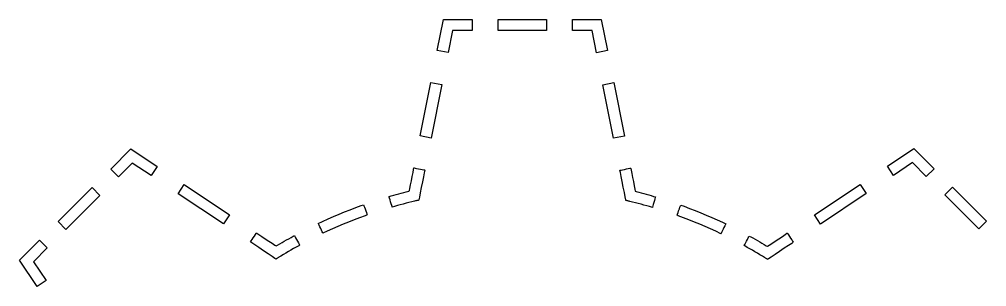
# Model space of a CAD drawing. Header units: metres. Extents: x 1672 to 2018, y 1788 to 2069.
# Drawn here: x 1719.89 to 1757.23, y 1858.65 to 1868.95 of the extents above; entities that cross this region are included whole.
import ezdxf

# ---------------------------------------------------------------- set-up
doc = ezdxf.new("R2010")
doc.units = ezdxf.units.M

msp = doc.modelspace()

# ---------------------------------------------------------------- linework, layer by layer
at = {"layer": 'COMPONENT0'}
for p, q in [((1736.02, 1867.746, 0.001), (1736.258, 1868.947, 0.001)), ((1736.258, 1868.947, 0.001), (1737.361, 1868.947, 0.001)), ((1737.361, 1868.947, 0.001), (1737.361, 1868.524, 0.001)), ((1738.373, 1868.524, 0.001), (1738.373, 1868.947, 0.001)), ((1738.373, 1868.947, 0.001), (1740.232, 1868.947, 0.001)), ((1740.232, 1868.947, 0.001), (1740.232, 1868.524, 0.001)), ((1741.244, 1868.524, 0.001), (1741.244, 1868.947, 0.001)), ((1741.244, 1868.947, 0.001), (1742.347, 1868.947, 0.001)), ((1742.347, 1868.947, 0.001), (1742.586, 1867.745, 0.001)), ((1736.606, 1868.524, 0.001), (1736.435, 1867.664, 0.001)), ((1737.361, 1868.524, 0.001), (1736.606, 1868.524, 0.001)), ((1740.232, 1868.524, 0.001), (1738.373, 1868.524, 0.001)), ((1741.999, 1868.524, 0.001), (1741.244, 1868.524, 0.001)), ((1742.17, 1867.662, 0.001), (1741.999, 1868.524, 0.001)), ((1736.435, 1867.664, 0.001), (1736.02, 1867.746, 0.001)), ((1742.586, 1867.745, 0.001), (1742.17, 1867.662, 0.001)), ((1735.366, 1864.455, 0.001), (1735.775, 1866.516, 0.001)), ((1735.775, 1866.516, 0.001), (1736.19, 1866.433, 0.001)), ((1736.19, 1866.433, 0.001), (1735.781, 1864.372, 0.001)), ((1742.416, 1866.429, 0.001), (1742.831, 1866.512, 0.001)), ((1742.826, 1864.365, 0.001), (1742.416, 1866.429, 0.001)), ((1742.831, 1866.512, 0.001), (1743.241, 1864.448, 0.001)), ((1735.781, 1864.372, 0.001), (1735.366, 1864.455, 0.001)), ((1743.241, 1864.448, 0.001), (1742.826, 1864.365, 0.001)), ((1723.414, 1863.177, 0.001), (1724.194, 1863.955, 0.001)), ((1724.194, 1863.955, 0.001), (1725.212, 1863.276, 0.001)), ((1753.393, 1863.287, 0.001), (1754.416, 1863.969, 0.001)), ((1754.416, 1863.969, 0.001), (1755.197, 1863.191, 0.001)), ((1723.713, 1862.877, 0.001), (1723.414, 1863.177, 0.001)), ((1724.247, 1863.41, 0.001), (1723.713, 1862.877, 0.001)), ((1724.977, 1862.924, 0.001), (1724.247, 1863.41, 0.001)), ((1725.212, 1863.276, 0.001), (1724.977, 1862.924, 0.001)), ((1735.108, 1863.156, 0.001), (1735.12, 1863.219, 0.001)), ((1735.12, 1863.219, 0.001), (1735.128, 1863.223, 0.001)), ((1735.128, 1863.223, 0.001), (1735.164, 1863.216, 0.001)), ((1735.164, 1863.216, 0.001), (1735.223, 1863.204, 0.001)), ((1735.223, 1863.204, 0.001), (1735.295, 1863.19, 0.001)), ((1735.295, 1863.19, 0.001), (1735.372, 1863.174, 0.001)), ((1735.372, 1863.174, 0.001), (1735.443, 1863.16, 0.001)), ((1743.245, 1863.166, 0.001), (1743.322, 1863.181, 0.001)), ((1743.322, 1863.181, 0.001), (1743.393, 1863.196, 0.001)), ((1743.393, 1863.196, 0.001), (1743.449, 1863.207, 0.001)), ((1743.449, 1863.207, 0.001), (1743.482, 1863.213, 0.001)), ((1743.482, 1863.213, 0.001), (1743.488, 1863.204, 0.001)), ((1743.488, 1863.204, 0.001), (1743.502, 1863.134, 0.001)), ((1753.628, 1862.935, 0.001), (1753.393, 1863.287, 0.001)), ((1754.363, 1863.425, 0.001), (1753.628, 1862.935, 0.001)), ((1754.898, 1862.892, 0.001), (1754.363, 1863.425, 0.001)), ((1755.197, 1863.191, 0.001), (1754.898, 1862.892, 0.001)), ((1735.022, 1862.724, 0.001), (1735.054, 1862.888, 0.001)), ((1735.054, 1862.888, 0.001), (1735.084, 1863.039, 0.001)), ((1735.084, 1863.039, 0.001), (1735.108, 1863.156, 0.001)), ((1735.443, 1863.16, 0.001), (1735.499, 1863.149, 0.001)), ((1735.484, 1862.879, 0.001), (1735.445, 1862.68, 0.001)), ((1735.516, 1863.037, 0.001), (1735.484, 1862.879, 0.001)), ((1735.499, 1863.149, 0.001), (1735.532, 1863.143, 0.001)), ((1735.534, 1863.129, 0.001), (1735.516, 1863.037, 0.001)), ((1735.532, 1863.143, 0.001), (1735.534, 1863.129, 0.001)), ((1743.073, 1863.124, 0.001), (1743.078, 1863.133, 0.001)), ((1743.089, 1863.043, 0.001), (1743.073, 1863.124, 0.001)), ((1743.078, 1863.133, 0.001), (1743.114, 1863.14, 0.001)), ((1743.119, 1862.891, 0.001), (1743.089, 1863.043, 0.001)), ((1743.114, 1863.14, 0.001), (1743.173, 1863.152, 0.001)), ((1743.158, 1862.696, 0.001), (1743.119, 1862.891, 0.001)), ((1743.173, 1863.152, 0.001), (1743.245, 1863.166, 0.001)), ((1743.502, 1863.134, 0.001), (1743.527, 1863.011, 0.001)), ((1743.527, 1863.011, 0.001), (1743.557, 1862.857, 0.001)), ((1743.557, 1862.857, 0.001), (1743.59, 1862.692, 0.001)), ((1721.384, 1861.153, 0.001), (1722.699, 1862.464, 0.001)), ((1722.699, 1862.464, 0.001), (1722.998, 1862.164, 0.001)), ((1726.019, 1862.228, 0.001), (1726.254, 1862.58, 0.001)), ((1726.254, 1862.58, 0.001), (1728, 1861.415, 0.001)), ((1734.947, 1862.348, 0.001), (1734.964, 1862.434, 0.001)), ((1734.964, 1862.434, 0.001), (1734.99, 1862.566, 0.001)), ((1734.99, 1862.566, 0.001), (1735.022, 1862.724, 0.001)), ((1735.402, 1862.466, 0.001), (1735.362, 1862.263, 0.001)), ((1735.445, 1862.68, 0.001), (1735.402, 1862.466, 0.001)), ((1743.2, 1862.482, 0.001), (1743.158, 1862.696, 0.001)), ((1743.241, 1862.277, 0.001), (1743.2, 1862.482, 0.001)), ((1743.59, 1862.692, 0.001), (1743.621, 1862.536, 0.001)), ((1743.621, 1862.536, 0.001), (1743.647, 1862.408, 0.001)), ((1750.583, 1861.411, 0.001), (1752.34, 1862.584, 0.001)), ((1752.34, 1862.584, 0.001), (1752.575, 1862.232, 0.001)), ((1755.613, 1862.178, 0.001), (1755.912, 1862.478, 0.001)), ((1755.912, 1862.478, 0.001), (1757.226, 1861.167, 0.001)), ((1722.998, 1862.164, 0.001), (1721.683, 1860.853, 0.001)), ((1727.765, 1861.062, 0.001), (1726.019, 1862.228, 0.001)), ((1734.161, 1862.119, 0.001), (1734.244, 1862.143, 0.001)), ((1734.167, 1862.098, 0.001), (1734.161, 1862.119, 0.001)), ((1734.181, 1862.05, 0.001), (1734.167, 1862.098, 0.001)), ((1734.2, 1861.985, 0.001), (1734.181, 1862.05, 0.001)), ((1734.244, 1862.143, 0.001), (1734.34, 1862.17, 0.001)), ((1734.34, 1862.17, 0.001), (1734.436, 1862.196, 0.001)), ((1734.436, 1862.196, 0.001), (1734.532, 1862.222, 0.001)), ((1734.532, 1862.222, 0.001), (1734.629, 1862.248, 0.001)), ((1734.629, 1862.248, 0.001), (1734.725, 1862.273, 0.001)), ((1734.725, 1862.273, 0.001), (1734.822, 1862.297, 0.001)), ((1734.822, 1862.297, 0.001), (1734.919, 1862.321, 0.001)), ((1734.919, 1862.321, 0.001), (1734.947, 1862.348, 0.001)), ((1735.329, 1862.099, 0.001), (1735.309, 1861.997, 0.001)), ((1735.362, 1862.263, 0.001), (1735.329, 1862.099, 0.001)), ((1743.275, 1862.105, 0.001), (1743.241, 1862.277, 0.001)), ((1743.297, 1861.994, 0.001), (1743.275, 1862.105, 0.001)), ((1743.647, 1862.408, 0.001), (1743.662, 1862.33, 0.001)), ((1743.662, 1862.33, 0.001), (1743.701, 1862.306, 0.001)), ((1743.701, 1862.306, 0.001), (1743.797, 1862.282, 0.001)), ((1743.797, 1862.282, 0.001), (1743.893, 1862.257, 0.001)), ((1743.893, 1862.257, 0.001), (1743.989, 1862.232, 0.001)), ((1743.989, 1862.232, 0.001), (1744.085, 1862.206, 0.001)), ((1744.085, 1862.206, 0.001), (1744.181, 1862.18, 0.001)), ((1744.181, 1862.18, 0.001), (1744.276, 1862.153, 0.001)), ((1744.276, 1862.153, 0.001), (1744.371, 1862.126, 0.001)), ((1744.371, 1862.126, 0.001), (1744.442, 1862.104, 0.001)), ((1744.435, 1862.079, 0.001), (1744.42, 1862.029, 0.001)), ((1744.442, 1862.104, 0.001), (1744.435, 1862.079, 0.001)), ((1752.575, 1862.232, 0.001), (1750.818, 1861.059, 0.001)), ((1756.928, 1860.867, 0.001), (1755.613, 1862.178, 0.001)), ((1732.657, 1861.612, 0.001), (1732.873, 1861.694, 0.001)), ((1732.873, 1861.694, 0.001), (1733.089, 1861.773, 0.001)), ((1733.089, 1861.773, 0.001), (1733.178, 1861.797, 0.001)), ((1733.178, 1861.797, 0.001), (1733.19, 1861.764, 0.001)), ((1733.19, 1861.764, 0.001), (1733.209, 1861.708, 0.001)), ((1733.209, 1861.708, 0.001), (1733.233, 1861.64, 0.001)), ((1734.221, 1861.911, 0.001), (1734.2, 1861.985, 0.001)), ((1734.242, 1861.838, 0.001), (1734.221, 1861.911, 0.001)), ((1734.261, 1861.774, 0.001), (1734.242, 1861.838, 0.001)), ((1734.274, 1861.729, 0.001), (1734.261, 1861.774, 0.001)), ((1734.279, 1861.712, 0.001), (1734.274, 1861.729, 0.001)), ((1734.374, 1861.74, 0.001), (1734.279, 1861.712, 0.001)), ((1734.484, 1861.77, 0.001), (1734.374, 1861.74, 0.001)), ((1734.593, 1861.8, 0.001), (1734.484, 1861.77, 0.001)), ((1734.703, 1861.83, 0.001), (1734.593, 1861.8, 0.001)), ((1734.814, 1861.858, 0.001), (1734.703, 1861.83, 0.001)), ((1734.924, 1861.886, 0.001), (1734.814, 1861.858, 0.001)), ((1735.034, 1861.913, 0.001), (1734.924, 1861.886, 0.001)), ((1735.145, 1861.94, 0.001), (1735.034, 1861.913, 0.001)), ((1735.175, 1861.947, 0.001), (1735.145, 1861.94, 0.001)), ((1735.188, 1861.95, 0.001), (1735.175, 1861.947, 0.001)), ((1735.208, 1861.955, 0.001), (1735.188, 1861.95, 0.001)), ((1735.231, 1861.96, 0.001), (1735.208, 1861.955, 0.001)), ((1735.255, 1861.966, 0.001), (1735.231, 1861.96, 0.001)), ((1735.278, 1861.971, 0.001), (1735.255, 1861.966, 0.001)), ((1735.295, 1861.975, 0.001), (1735.278, 1861.971, 0.001)), ((1735.304, 1861.977, 0.001), (1735.295, 1861.975, 0.001)), ((1735.309, 1861.997, 0.001), (1735.304, 1861.977, 0.001)), ((1743.303, 1861.966, 0.001), (1743.297, 1861.994, 0.001)), ((1743.311, 1861.964, 0.001), (1743.303, 1861.966, 0.001)), ((1743.328, 1861.961, 0.001), (1743.311, 1861.964, 0.001)), ((1743.349, 1861.955, 0.001), (1743.328, 1861.961, 0.001)), ((1743.373, 1861.95, 0.001), (1743.349, 1861.955, 0.001)), ((1743.397, 1861.944, 0.001), (1743.373, 1861.95, 0.001)), ((1743.417, 1861.939, 0.001), (1743.397, 1861.944, 0.001)), ((1743.431, 1861.936, 0.001), (1743.417, 1861.939, 0.001)), ((1743.449, 1861.932, 0.001), (1743.431, 1861.936, 0.001)), ((1743.558, 1861.905, 0.001), (1743.449, 1861.932, 0.001)), ((1743.668, 1861.878, 0.001), (1743.558, 1861.905, 0.001)), ((1743.778, 1861.85, 0.001), (1743.668, 1861.878, 0.001)), ((1743.887, 1861.821, 0.001), (1743.778, 1861.85, 0.001)), ((1743.997, 1861.791, 0.001), (1743.887, 1861.821, 0.001)), ((1744.106, 1861.761, 0.001), (1743.997, 1861.791, 0.001)), ((1744.215, 1861.73, 0.001), (1744.106, 1861.761, 0.001)), ((1744.323, 1861.699, 0.001), (1744.215, 1861.73, 0.001)), ((1744.327, 1861.712, 0.001), (1744.323, 1861.699, 0.001)), ((1744.339, 1861.754, 0.001), (1744.327, 1861.712, 0.001)), ((1744.357, 1861.816, 0.001), (1744.339, 1861.754, 0.001)), ((1744.378, 1861.888, 0.001), (1744.357, 1861.816, 0.001)), ((1744.4, 1861.962, 0.001), (1744.378, 1861.888, 0.001)), ((1744.42, 1862.029, 0.001), (1744.4, 1861.962, 0.001)), ((1745.364, 1861.64, 0.001), (1745.388, 1861.706, 0.001)), ((1745.388, 1861.706, 0.001), (1745.406, 1861.758, 0.001)), ((1745.406, 1861.758, 0.001), (1745.416, 1861.786, 0.001)), ((1745.416, 1861.786, 0.001), (1745.546, 1861.742, 0.001)), ((1745.546, 1861.742, 0.001), (1745.761, 1861.662, 0.001)), ((1728, 1861.415, 0.001), (1727.765, 1861.062, 0.001)), ((1731.804, 1861.257, 0.001), (1732.015, 1861.35, 0.001)), ((1732.015, 1861.35, 0.001), (1732.228, 1861.44, 0.001)), ((1732.228, 1861.44, 0.001), (1732.442, 1861.527, 0.001)), ((1732.442, 1861.527, 0.001), (1732.657, 1861.612, 0.001)), ((1733.232, 1861.374, 0.001), (1733.02, 1861.297, 0.001)), ((1733.314, 1861.41, 0.001), (1733.232, 1861.374, 0.001)), ((1733.233, 1861.64, 0.001), (1733.259, 1861.567, 0.001)), ((1733.259, 1861.567, 0.001), (1733.283, 1861.499, 0.001)), ((1733.283, 1861.499, 0.001), (1733.302, 1861.444, 0.001)), ((1733.302, 1861.444, 0.001), (1733.314, 1861.41, 0.001)), ((1745.279, 1861.401, 0.001), (1745.293, 1861.439, 0.001)), ((1745.317, 1861.375, 0.001), (1745.279, 1861.401, 0.001)), ((1745.293, 1861.439, 0.001), (1745.314, 1861.498, 0.001)), ((1745.314, 1861.498, 0.001), (1745.338, 1861.567, 0.001)), ((1745.527, 1861.298, 0.001), (1745.317, 1861.375, 0.001)), ((1745.338, 1861.567, 0.001), (1745.364, 1861.64, 0.001)), ((1745.761, 1861.662, 0.001), (1745.975, 1861.58, 0.001)), ((1745.975, 1861.58, 0.001), (1746.188, 1861.494, 0.001)), ((1746.188, 1861.494, 0.001), (1746.4, 1861.406, 0.001)), ((1746.4, 1861.406, 0.001), (1746.612, 1861.315, 0.001)), ((1746.612, 1861.315, 0.001), (1746.821, 1861.222, 0.001)), ((1750.818, 1861.059, 0.001), (1750.583, 1861.411, 0.001)), ((1721.683, 1860.853, 0.001), (1721.384, 1861.153, 0.001)), ((1731.428, 1861.083, 0.001), (1731.594, 1861.162, 0.001)), ((1731.438, 1861.062, 0.001), (1731.428, 1861.083, 0.001)), ((1731.46, 1861.016, 0.001), (1731.438, 1861.062, 0.001)), ((1731.489, 1860.955, 0.001), (1731.46, 1861.016, 0.001)), ((1731.522, 1860.886, 0.001), (1731.489, 1860.955, 0.001)), ((1731.594, 1861.162, 0.001), (1731.804, 1861.257, 0.001)), ((1732.183, 1860.961, 0.001), (1731.977, 1860.87, 0.001)), ((1732.391, 1861.049, 0.001), (1732.183, 1860.961, 0.001)), ((1732.6, 1861.134, 0.001), (1732.391, 1861.049, 0.001)), ((1732.81, 1861.217, 0.001), (1732.6, 1861.134, 0.001)), ((1733.02, 1861.297, 0.001), (1732.81, 1861.217, 0.001)), ((1745.736, 1861.218, 0.001), (1745.527, 1861.298, 0.001)), ((1745.945, 1861.136, 0.001), (1745.736, 1861.218, 0.001)), ((1746.153, 1861.051, 0.001), (1745.945, 1861.136, 0.001)), ((1746.359, 1860.963, 0.001), (1746.153, 1861.051, 0.001)), ((1746.565, 1860.873, 0.001), (1746.359, 1860.963, 0.001)), ((1746.821, 1861.222, 0.001), (1747.03, 1861.126, 0.001)), ((1747.03, 1861.126, 0.001), (1747.153, 1861.064, 0.001)), ((1747.116, 1860.988, 0.001), (1747.086, 1860.924, 0.001)), ((1747.14, 1861.037, 0.001), (1747.116, 1860.988, 0.001)), ((1747.153, 1861.064, 0.001), (1747.14, 1861.037, 0.001)), ((1757.226, 1861.167, 0.001), (1756.928, 1860.867, 0.001)), ((1728.917, 1860.531, 0.001), (1728.96, 1860.595, 0.001)), ((1728.96, 1860.595, 0.001), (1728.998, 1860.653, 0.001)), ((1728.998, 1860.653, 0.001), (1729.028, 1860.697, 0.001)), ((1729.028, 1860.697, 0.001), (1729.042, 1860.718, 0.001)), ((1729.042, 1860.718, 0.001), (1729.061, 1860.707, 0.001)), ((1729.061, 1860.707, 0.001), (1729.133, 1860.659, 0.001)), ((1729.133, 1860.659, 0.001), (1729.245, 1860.584, 0.001)), ((1729.245, 1860.584, 0.001), (1729.379, 1860.494, 0.001)), ((1730.375, 1860.543, 0.001), (1730.462, 1860.591, 0.001)), ((1730.462, 1860.591, 0.001), (1730.508, 1860.611, 0.001)), ((1730.508, 1860.611, 0.001), (1730.524, 1860.581, 0.001)), ((1730.524, 1860.581, 0.001), (1730.551, 1860.531, 0.001)), ((1731.554, 1860.817, 0.001), (1731.522, 1860.886, 0.001)), ((1731.582, 1860.759, 0.001), (1731.554, 1860.817, 0.001)), ((1731.601, 1860.717, 0.001), (1731.582, 1860.759, 0.001)), ((1731.609, 1860.701, 0.001), (1731.601, 1860.717, 0.001)), ((1731.772, 1860.777, 0.001), (1731.609, 1860.701, 0.001)), ((1731.977, 1860.87, 0.001), (1731.772, 1860.777, 0.001)), ((1746.769, 1860.78, 0.001), (1746.565, 1860.873, 0.001)), ((1746.972, 1860.685, 0.001), (1746.769, 1860.78, 0.001)), ((1746.977, 1860.695, 0.001), (1746.972, 1860.685, 0.001)), ((1746.994, 1860.732, 0.001), (1746.977, 1860.695, 0.001)), ((1747.021, 1860.788, 0.001), (1746.994, 1860.732, 0.001)), ((1747.053, 1860.855, 0.001), (1747.021, 1860.788, 0.001)), ((1747.086, 1860.924, 0.001), (1747.053, 1860.855, 0.001)), ((1748.024, 1860.523, 0.001), (1748.051, 1860.571, 0.001)), ((1748.051, 1860.571, 0.001), (1748.065, 1860.597, 0.001)), ((1748.065, 1860.597, 0.001), (1748.12, 1860.57, 0.001)), ((1748.12, 1860.57, 0.001), (1748.207, 1860.522, 0.001)), ((1749.208, 1860.494, 0.001), (1749.341, 1860.583, 0.001)), ((1749.341, 1860.583, 0.001), (1749.45, 1860.655, 0.001)), ((1749.45, 1860.655, 0.001), (1749.517, 1860.7, 0.001)), ((1749.517, 1860.7, 0.001), (1749.531, 1860.706, 0.001)), ((1749.531, 1860.706, 0.001), (1749.547, 1860.682, 0.001)), ((1749.547, 1860.682, 0.001), (1749.578, 1860.636, 0.001)), ((1749.578, 1860.636, 0.001), (1749.617, 1860.577, 0.001)), ((1749.617, 1860.577, 0.001), (1749.66, 1860.512, 0.001)), ((1719.888, 1859.661, 0.001), (1720.669, 1860.439, 0.001)), ((1720.669, 1860.439, 0.001), (1720.968, 1860.14, 0.001)), ((1728.808, 1860.366, 0.001), (1728.815, 1860.378, 0.001)), ((1728.859, 1860.333, 0.001), (1728.808, 1860.366, 0.001)), ((1728.815, 1860.378, 0.001), (1728.839, 1860.415, 0.001)), ((1728.839, 1860.415, 0.001), (1728.875, 1860.468, 0.001)), ((1728.975, 1860.255, 0.001), (1728.859, 1860.333, 0.001)), ((1728.875, 1860.468, 0.001), (1728.917, 1860.531, 0.001)), ((1729.133, 1860.15, 0.001), (1728.975, 1860.255, 0.001)), ((1729.379, 1860.494, 0.001), (1729.519, 1860.401, 0.001)), ((1729.519, 1860.401, 0.001), (1729.646, 1860.316, 0.001)), ((1729.646, 1860.316, 0.001), (1729.745, 1860.25, 0.001)), ((1729.745, 1860.25, 0.001), (1729.799, 1860.214, 0.001)), ((1729.799, 1860.214, 0.001), (1729.857, 1860.243, 0.001)), ((1729.857, 1860.243, 0.001), (1729.942, 1860.294, 0.001)), ((1729.942, 1860.294, 0.001), (1730.029, 1860.345, 0.001)), ((1730.029, 1860.345, 0.001), (1730.115, 1860.395, 0.001)), ((1730.115, 1860.395, 0.001), (1730.201, 1860.445, 0.001)), ((1730.201, 1860.445, 0.001), (1730.288, 1860.494, 0.001)), ((1730.288, 1860.494, 0.001), (1730.375, 1860.543, 0.001)), ((1730.551, 1860.531, 0.001), (1730.586, 1860.467, 0.001)), ((1730.671, 1860.223, 0.001), (1730.572, 1860.168, 0.001)), ((1730.586, 1860.467, 0.001), (1730.623, 1860.399, 0.001)), ((1730.623, 1860.399, 0.001), (1730.658, 1860.334, 0.001)), ((1730.658, 1860.334, 0.001), (1730.687, 1860.282, 0.001)), ((1730.705, 1860.249, 0.001), (1730.671, 1860.223, 0.001)), ((1730.687, 1860.282, 0.001), (1730.705, 1860.249, 0.001)), ((1747.868, 1860.237, 0.001), (1747.887, 1860.273, 0.001)), ((1747.887, 1860.215, 0.001), (1747.868, 1860.237, 0.001)), ((1747.887, 1860.273, 0.001), (1747.917, 1860.327, 0.001)), ((1747.986, 1860.16, 0.001), (1747.887, 1860.215, 0.001)), ((1747.917, 1860.327, 0.001), (1747.953, 1860.393, 0.001)), ((1747.953, 1860.393, 0.001), (1747.99, 1860.461, 0.001)), ((1747.99, 1860.461, 0.001), (1748.024, 1860.523, 0.001)), ((1748.207, 1860.522, 0.001), (1748.293, 1860.473, 0.001)), ((1748.293, 1860.473, 0.001), (1748.379, 1860.424, 0.001)), ((1748.379, 1860.424, 0.001), (1748.465, 1860.375, 0.001)), ((1748.465, 1860.375, 0.001), (1748.55, 1860.325, 0.001)), ((1748.55, 1860.325, 0.001), (1748.636, 1860.274, 0.001)), ((1748.636, 1860.274, 0.001), (1748.721, 1860.223, 0.001)), ((1748.721, 1860.223, 0.001), (1748.772, 1860.203, 0.001)), ((1748.772, 1860.203, 0.001), (1748.832, 1860.243, 0.001)), ((1748.832, 1860.243, 0.001), (1748.936, 1860.313, 0.001)), ((1748.936, 1860.313, 0.001), (1749.067, 1860.4, 0.001)), ((1749.067, 1860.4, 0.001), (1749.208, 1860.494, 0.001)), ((1749.578, 1860.232, 0.001), (1749.415, 1860.124, 0.001)), ((1749.701, 1860.314, 0.001), (1749.578, 1860.232, 0.001)), ((1749.66, 1860.512, 0.001), (1749.702, 1860.45, 0.001)), ((1749.762, 1860.355, 0.001), (1749.701, 1860.314, 0.001)), ((1749.702, 1860.45, 0.001), (1749.736, 1860.398, 0.001)), ((1749.736, 1860.398, 0.001), (1749.759, 1860.365, 0.001)), ((1749.759, 1860.365, 0.001), (1749.762, 1860.355, 0.001)), ((1720.968, 1860.14, 0.001), (1720.434, 1859.607, 0.001)), ((1729.312, 1860.03, 0.001), (1729.133, 1860.15, 0.001)), ((1729.49, 1859.912, 0.001), (1729.312, 1860.03, 0.001)), ((1729.644, 1859.809, 0.001), (1729.49, 1859.912, 0.001)), ((1729.752, 1859.736, 0.001), (1729.644, 1859.809, 0.001)), ((1729.982, 1859.824, 0.001), (1729.909, 1859.78, 0.001)), ((1730.079, 1859.883, 0.001), (1729.982, 1859.824, 0.001)), ((1730.177, 1859.941, 0.001), (1730.079, 1859.883, 0.001)), ((1730.275, 1859.999, 0.001), (1730.177, 1859.941, 0.001)), ((1730.374, 1860.056, 0.001), (1730.275, 1859.999, 0.001)), ((1730.473, 1860.112, 0.001), (1730.374, 1860.056, 0.001)), ((1730.572, 1860.168, 0.001), (1730.473, 1860.112, 0.001)), ((1748.084, 1860.105, 0.001), (1747.986, 1860.16, 0.001)), ((1748.183, 1860.049, 0.001), (1748.084, 1860.105, 0.001)), ((1748.281, 1859.992, 0.001), (1748.183, 1860.049, 0.001)), ((1748.379, 1859.934, 0.001), (1748.281, 1859.992, 0.001)), ((1748.476, 1859.876, 0.001), (1748.379, 1859.934, 0.001)), ((1748.573, 1859.818, 0.001), (1748.476, 1859.876, 0.001)), ((1748.657, 1859.766, 0.001), (1748.573, 1859.818, 0.001)), ((1749.057, 1859.885, 0.001), (1748.907, 1859.784, 0.001)), ((1749.234, 1860.003, 0.001), (1749.057, 1859.885, 0.001)), ((1749.415, 1860.124, 0.001), (1749.234, 1860.003, 0.001)), ((1720.57, 1858.646, 0.001), (1719.888, 1859.661, 0.001)), ((1720.434, 1859.607, 0.001), (1720.921, 1858.882, 0.001)), ((1729.794, 1859.709, 0.001), (1729.752, 1859.736, 0.001)), ((1729.797, 1859.711, 0.001), (1729.794, 1859.709, 0.001)), ((1729.809, 1859.718, 0.001), (1729.797, 1859.711, 0.001)), ((1729.827, 1859.729, 0.001), (1729.809, 1859.718, 0.001)), ((1729.847, 1859.742, 0.001), (1729.827, 1859.729, 0.001)), ((1729.868, 1859.755, 0.001), (1729.847, 1859.742, 0.001)), ((1729.887, 1859.767, 0.001), (1729.868, 1859.755, 0.001)), ((1729.902, 1859.775, 0.001), (1729.887, 1859.767, 0.001)), ((1729.909, 1859.78, 0.001), (1729.902, 1859.775, 0.001)), ((1748.663, 1859.762, 0.001), (1748.657, 1859.766, 0.001)), ((1748.677, 1859.754, 0.001), (1748.663, 1859.762, 0.001)), ((1748.695, 1859.743, 0.001), (1748.677, 1859.754, 0.001)), ((1748.716, 1859.73, 0.001), (1748.695, 1859.743, 0.001)), ((1748.737, 1859.717, 0.001), (1748.716, 1859.73, 0.001)), ((1748.755, 1859.706, 0.001), (1748.737, 1859.717, 0.001)), ((1748.768, 1859.698, 0.001), (1748.755, 1859.706, 0.001)), ((1748.773, 1859.695, 0.001), (1748.768, 1859.698, 0.001)), ((1748.805, 1859.716, 0.001), (1748.773, 1859.695, 0.001)), ((1748.907, 1859.784, 0.001), (1748.805, 1859.716, 0.001)), ((1720.921, 1858.882, 0.001), (1720.57, 1858.646, 0.001))]:
    msp.add_line(p, q, dxfattribs=at)

doc.saveas('drawing.dxf')
